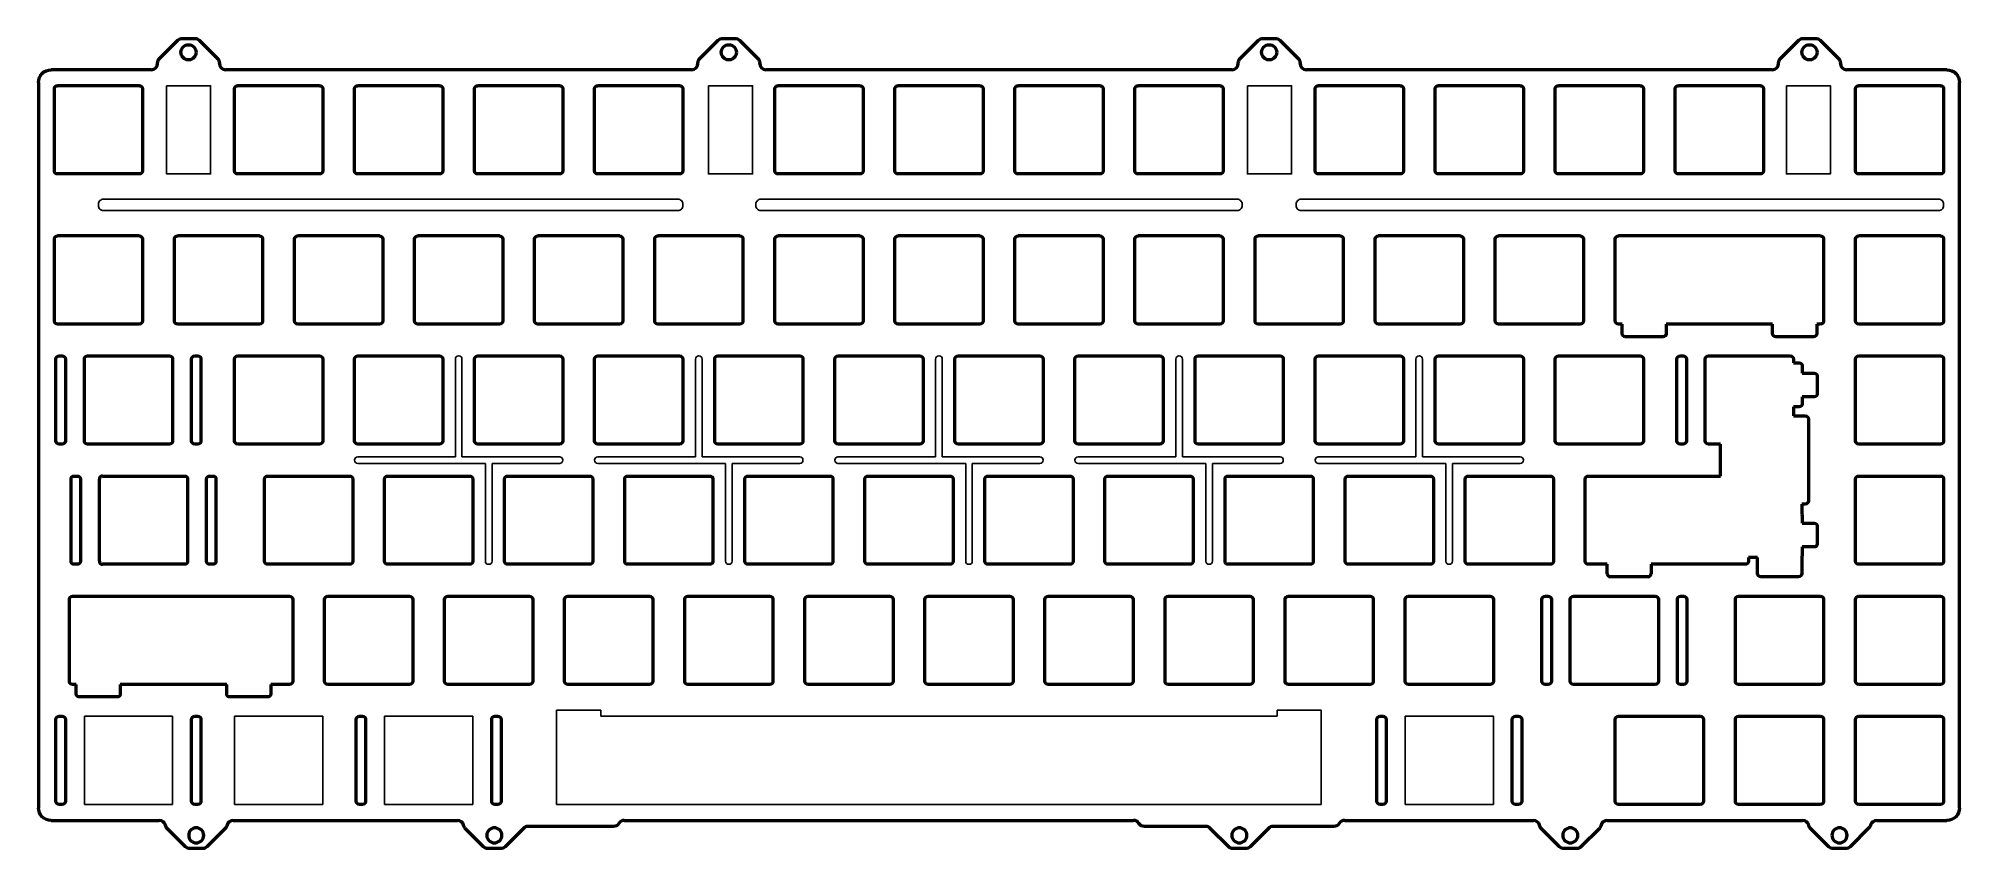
# Model space of a CAD drawing. Header units: millimetres. Extents: x 43 to 348, y 146 to 275.
import ezdxf

# ---------------------------------------------------------------- set-up
doc = ezdxf.new("R2010")
doc.units = ezdxf.units.MM
doc.header["$LTSCALE"] = 0.75
doc.layers.add('Visible', color=7, linetype='Continuous', lineweight=50)

msp = doc.modelspace()

# ---------------------------------------------------------------- linework, layer by layer
for p, q in [((109.22443, 208.396448), (109.22443, 223.896448)), ((109.72443, 224.396448), (109.77443, 224.396448)), ((110.27443, 223.896448), (110.27443, 208.396448)), ((147.32443, 208.396448), (147.32443, 223.896448)), ((147.82443, 224.396448), (147.87443, 224.396448)), ((148.37443, 223.896448), (148.37443, 208.396448)), ((185.42443, 208.396448), (185.42443, 223.896448)), ((185.92443, 224.396448), (185.97443, 224.396448)), ((186.47443, 223.896448), (186.47443, 208.396448)), ((223.52443, 208.396448), (223.52443, 223.896448)), ((224.02443, 224.396448), (224.07443, 224.396448)), ((224.57443, 223.896448), (224.57443, 208.396448)), ((261.62443, 208.396448), (261.62443, 223.896448)), ((262.12443, 224.396448), (262.17443, 224.396448)), ((262.67443, 223.896448), (262.67443, 208.396448)), ((93.22443, 207.846448), (93.22443, 207.896448)), ((93.72443, 208.396448), (109.22443, 208.396448)), ((113.98693, 207.346448), (93.72443, 207.346448)), ((110.27443, 208.396448), (125.77443, 208.396448)), ((113.98693, 191.846448), (113.98693, 207.346448)), ((125.77443, 207.346448), (115.03693, 207.346448)), ((115.03693, 207.346448), (115.03693, 191.846448)), ((126.27443, 207.896448), (126.27443, 207.846448)), ((131.32443, 207.846448), (131.32443, 207.896448)), ((131.82443, 208.396448), (147.32443, 208.396448)), ((152.08693, 207.346448), (131.82443, 207.346448)), ((148.37443, 208.396448), (163.87443, 208.396448)), ((152.08693, 191.846448), (152.08693, 207.346448)), ((163.87443, 207.346448), (153.13693, 207.346448)), ((153.13693, 207.346448), (153.13693, 191.846448)), ((164.37443, 207.896448), (164.37443, 207.846448)), ((169.42443, 207.846448), (169.42443, 207.896448)), ((169.92443, 208.396448), (185.42443, 208.396448)), ((190.18693, 207.346448), (169.92443, 207.346448)), ((186.47443, 208.396448), (201.97443, 208.396448)), ((190.18693, 191.846448), (190.18693, 207.346448)), ((201.97443, 207.346448), (191.23693, 207.346448)), ((191.23693, 207.346448), (191.23693, 191.846448)), ((202.47443, 207.896448), (202.47443, 207.846448)), ((207.52443, 207.846448), (207.52443, 207.896448)), ((208.02443, 208.396448), (223.52443, 208.396448)), ((228.28693, 207.346448), (208.02443, 207.346448)), ((224.57443, 208.396448), (240.07443, 208.396448)), ((228.28693, 191.846448), (228.28693, 207.346448)), ((240.07443, 207.346448), (229.33693, 207.346448)), ((229.33693, 207.346448), (229.33693, 191.846448)), ((240.57443, 207.896448), (240.57443, 207.846448)), ((245.62443, 207.846448), (245.62443, 207.896448)), ((246.12443, 208.396448), (261.62443, 208.396448)), ((266.38693, 207.346448), (246.12443, 207.346448)), ((262.67443, 208.396448), (278.17443, 208.396448)), ((266.38693, 191.846448), (266.38693, 207.346448)), ((278.17443, 207.346448), (267.43693, 207.346448)), ((267.43693, 207.346448), (267.43693, 191.846448)), ((278.67443, 207.896448), (278.67443, 207.846448)), ((114.53693, 191.346448), (114.48693, 191.346448)), ((152.63693, 191.346448), (152.58693, 191.346448)), ((190.73693, 191.346448), (190.68693, 191.346448)), ((228.83693, 191.346448), (228.78693, 191.346448)), ((266.93693, 191.346448), (266.88693, 191.346448))]:
    msp.add_line(p, q)
at = {"color": 7, "linetype": 'Continuous', "lineweight": 25}
for p, q in [((125.282014, 168.215908), (132.281014, 168.215908)), ((125.282014, 153.246608), (125.282014, 168.215908)), ((132.281014, 167.245948), (132.281014, 168.215908)), ((239.600305, 168.215908), (246.599305, 168.215908)), ((239.600305, 167.245948), (239.600305, 168.215908)), ((246.599305, 153.246608), (246.599305, 168.215908)), ((50.362165, 167.245948), (64.361705, 167.245948)), ((50.362165, 153.246418), (50.362165, 167.245948)), ((64.361705, 167.245948), (64.361705, 153.246418)), ((74.174705, 167.245948), (88.174005, 167.245948)), ((74.174705, 153.246418), (74.174705, 167.245948)), ((88.174005, 167.245948), (88.174005, 153.246418)), ((97.987205, 167.245948), (111.986505, 167.245948)), ((97.987205, 153.246418), (97.987205, 167.245948)), ((111.986505, 167.245948), (111.986505, 153.246418)), ((239.600305, 167.245948), (132.281014, 167.245948)), ((259.912005, 167.245948), (273.912005, 167.245948)), ((259.912005, 153.246418), (259.912005, 167.245948)), ((273.912005, 167.245948), (273.912005, 153.246418)), ((64.361705, 153.246418), (50.362165, 153.246418)), ((88.174005, 153.246418), (74.174705, 153.246418)), ((111.986505, 153.246418), (97.987205, 153.246418)), ((125.282014, 153.246608), (132.281014, 153.246608)), ((132.281014, 153.246608), (246.599305, 153.246608)), ((273.912005, 153.246418), (259.912005, 153.246418))]:
    msp.add_line(p, q, dxfattribs=at)
for points in [[(63.395035, 267.258948), (70.395035, 267.258948), (70.395035, 253.258948), (63.395035, 253.258948)], [(149.376883, 267.258948), (156.376883, 267.258948), (156.376883, 253.258948), (149.376883, 253.258948)], [(234.895587, 267.258948), (241.895587, 267.258948), (241.895587, 253.258948), (234.895587, 253.258948)], [(320.39429, 267.258948), (327.39429, 267.258948), (327.39429, 253.258948), (320.39429, 253.258948)]]:
    msp.add_lwpolyline(points, close=True)
for points in [[(53.39943, 249.258948), (144.52443, 249.258948, -0.4142135624), (145.32443, 248.458948), (145.32443, 248.246448, -0.4142135624), (144.52443, 247.446448), (53.39943, 247.446448, -0.4142135624), (52.59943, 248.246448), (52.59943, 248.458948, -0.4142135624)], [(157.69943, 249.258948), (233.24943, 249.258948, -0.4142135624), (234.04943, 248.458948), (234.04943, 248.246448, -0.4142135624), (233.24943, 247.446448), (157.69943, 247.446448, -0.4142135624), (156.89943, 248.246448), (156.89943, 248.458948, -0.4142135624)], [(243.42443, 249.258948), (344.54943, 249.258948, -0.4142135624), (345.34943, 248.458948), (345.34943, 248.246448, -0.4142135624), (344.54943, 247.446448), (243.42443, 247.446448, -0.4142135624), (242.62443, 248.246448), (242.62443, 248.458948, -0.4142135624)]]:
    msp.add_lwpolyline(points, format="xyb", close=True)
for centre, start, end in [((109.72443, 223.896448), 90, 180), ((109.77443, 223.896448), 360, 90), ((147.82443, 223.896448), 90, 180), ((147.87443, 223.896448), 360, 90), ((185.92443, 223.896448), 90, 180), ((185.97443, 223.896448), 360, 90), ((224.02443, 223.896448), 90, 180), ((224.07443, 223.896448), 360, 90), ((262.12443, 223.896448), 90, 180), ((262.17443, 223.896448), 360, 90), ((93.72443, 207.896448), 90, 180), ((93.72443, 207.846448), 180, 270), ((125.77443, 207.896448), 0, 90), ((125.77443, 207.846448), 270, 0), ((131.82443, 207.896448), 90, 180), ((131.82443, 207.846448), 180, 270), ((163.87443, 207.896448), 0, 90), ((163.87443, 207.846448), 270, 0), ((169.92443, 207.896448), 90, 180), ((169.92443, 207.846448), 180, 270), ((201.97443, 207.896448), 0, 90), ((201.97443, 207.846448), 270, 0), ((208.02443, 207.896448), 90, 180), ((208.02443, 207.846448), 180, 270), ((240.07443, 207.896448), 0, 90), ((240.07443, 207.846448), 270, 0), ((246.12443, 207.896448), 90, 180), ((246.12443, 207.846448), 180, 270), ((278.17443, 207.896448), 0, 90), ((278.17443, 207.846448), 270, 0), ((114.48693, 191.846448), 180, 270), ((114.53693, 191.846448), 270, 0), ((152.58693, 191.846448), 180, 270), ((152.63693, 191.846448), 270, 0), ((190.68693, 191.846448), 180, 270), ((190.73693, 191.846448), 270, 0), ((228.78693, 191.846448), 180, 270), ((228.83693, 191.846448), 270, 0), ((266.88693, 191.846448), 180, 270), ((266.93693, 191.846448), 270, 0)]:
    msp.add_arc(centre, 0.5, start, end)
at = {"layer": 'Visible'}
for p, q in [((62.273573, 271.551841), (65.187786, 274.466055)), ((65.894893, 274.758948), (67.878966, 274.758948)), ((68.586073, 274.466055), (71.500287, 271.551841)), ((147.998573, 271.551841), (150.912786, 274.466055)), ((151.619893, 274.758948), (153.603966, 274.758948)), ((154.311073, 274.466055), (157.225287, 271.551841)), ((233.723573, 271.551841), (236.637786, 274.466055)), ((237.344893, 274.758948), (239.328966, 274.758948)), ((240.036073, 274.466055), (242.950287, 271.551841)), ((319.448573, 271.551841), (322.362786, 274.466055)), ((323.069893, 274.758948), (325.053966, 274.758948)), ((325.761073, 274.466055), (328.675287, 271.551841)), ((60.980679, 269.783948), (45.07443, 269.783948)), ((61.980679, 270.783948), (61.980679, 270.844735)), ((71.79318, 270.783948), (71.79318, 270.844735)), ((146.705679, 269.783948), (72.79318, 269.783948)), ((147.705679, 270.783948), (147.705679, 270.844735)), ((157.51818, 270.783948), (157.51818, 270.844735)), ((232.430679, 269.783948), (158.51818, 269.783948)), ((233.430679, 270.783948), (233.430679, 270.844735)), ((243.24318, 270.783948), (243.24318, 270.844735)), ((318.155679, 269.783948), (244.24318, 269.783948)), ((319.155679, 270.783948), (319.155679, 270.844735)), ((328.96818, 270.783948), (328.96818, 270.844735)), ((345.87443, 269.783948), (329.96818, 269.783948)), ((43.07443, 267.783948), (43.07443, 152.721448)), ((45.59943, 253.758948), (45.59943, 266.758948)), ((59.09943, 267.258948), (46.09943, 267.258948)), ((59.59943, 266.758948), (59.59943, 253.758948)), ((74.17443, 253.758948), (74.17443, 266.758948)), ((87.67443, 267.258948), (74.67443, 267.258948)), ((88.17443, 266.758948), (88.17443, 253.758948)), ((93.22443, 253.758948), (93.22443, 266.758948)), ((106.72443, 267.258948), (93.72443, 267.258948)), ((107.22443, 266.758948), (107.22443, 253.758948)), ((112.27443, 253.758948), (112.27443, 266.758948)), ((125.77443, 267.258948), (112.77443, 267.258948)), ((126.27443, 266.758948), (126.27443, 253.758948)), ((131.32443, 253.758948), (131.32443, 266.758948)), ((144.82443, 267.258948), (131.82443, 267.258948)), ((145.32443, 266.758948), (145.32443, 253.758948)), ((159.89943, 253.758948), (159.89943, 266.758948)), ((173.39943, 267.258948), (160.39943, 267.258948)), ((173.89943, 266.758948), (173.89943, 253.758948)), ((178.94943, 253.758948), (178.94943, 266.758948)), ((192.44943, 267.258948), (179.44943, 267.258948)), ((192.94943, 266.758948), (192.94943, 253.758948)), ((197.99943, 253.758948), (197.99943, 266.758948)), ((211.49943, 267.258948), (198.49943, 267.258948)), ((211.99943, 266.758948), (211.99943, 253.758948)), ((217.04943, 253.758948), (217.04943, 266.758948)), ((230.54943, 267.258948), (217.54943, 267.258948)), ((231.04943, 266.758948), (231.04943, 253.758948)), ((245.62443, 253.758948), (245.62443, 266.758948)), ((259.12443, 267.258948), (246.12443, 267.258948)), ((259.62443, 266.758948), (259.62443, 253.758948)), ((264.67443, 253.758948), (264.67443, 266.758948)), ((278.17443, 267.258948), (265.17443, 267.258948)), ((278.67443, 266.758948), (278.67443, 253.758948)), ((283.72443, 253.758948), (283.72443, 266.758948)), ((297.22443, 267.258948), (284.22443, 267.258948)), ((297.72443, 266.758948), (297.72443, 253.758948)), ((302.77443, 253.758948), (302.77443, 266.758948)), ((316.27443, 267.258948), (303.27443, 267.258948)), ((316.77443, 266.758948), (316.77443, 253.758948)), ((331.34943, 253.758948), (331.34943, 266.758948)), ((344.84943, 267.258948), (331.84943, 267.258948)), ((345.34943, 266.758948), (345.34943, 253.758948)), ((347.87443, 152.721448), (347.87443, 267.783948)), ((59.09943, 253.258948), (46.09943, 253.258948)), ((87.67443, 253.258948), (74.67443, 253.258948)), ((106.72443, 253.258948), (93.72443, 253.258948)), ((125.77443, 253.258948), (112.77443, 253.258948)), ((144.82443, 253.258948), (131.82443, 253.258948)), ((173.39943, 253.258948), (160.39943, 253.258948)), ((192.44943, 253.258948), (179.44943, 253.258948)), ((211.49943, 253.258948), (198.49943, 253.258948)), ((230.54943, 253.258948), (217.54943, 253.258948)), ((259.12443, 253.258948), (246.12443, 253.258948)), ((278.17443, 253.258948), (265.17443, 253.258948)), ((297.22443, 253.258948), (284.22443, 253.258948)), ((316.27443, 253.258948), (303.27443, 253.258948)), ((344.84943, 253.258948), (331.84943, 253.258948)), ((45.59943, 229.946448), (45.59943, 242.946448)), ((59.09943, 243.446448), (46.09943, 243.446448)), ((59.59943, 242.946448), (59.59943, 229.946448)), ((64.64943, 229.946448), (64.64943, 242.946448)), ((78.14943, 243.446448), (65.14943, 243.446448)), ((78.64943, 242.946448), (78.64943, 229.946448)), ((83.69943, 229.946448), (83.69943, 242.946448)), ((97.19943, 243.446448), (84.19943, 243.446448)), ((97.69943, 242.946448), (97.69943, 229.946448)), ((102.74943, 229.946448), (102.74943, 242.946448)), ((116.24943, 243.446448), (103.24943, 243.446448)), ((116.74943, 242.946448), (116.74943, 229.946448)), ((121.79943, 229.946448), (121.79943, 242.946448)), ((135.29943, 243.446448), (122.29943, 243.446448)), ((135.79943, 242.946448), (135.79943, 229.946448)), ((140.84943, 229.946448), (140.84943, 242.946448)), ((154.34943, 243.446448), (141.34943, 243.446448)), ((154.84943, 242.946448), (154.84943, 229.946448)), ((159.89943, 229.946448), (159.89943, 242.946448)), ((173.39943, 243.446448), (160.39943, 243.446448)), ((173.89943, 242.946448), (173.89943, 229.946448)), ((178.94943, 229.946448), (178.94943, 242.946448)), ((192.44943, 243.446448), (179.44943, 243.446448)), ((192.94943, 242.946448), (192.94943, 229.946448)), ((197.99943, 229.946448), (197.99943, 242.946448)), ((211.49943, 243.446448), (198.49943, 243.446448)), ((211.99943, 242.946448), (211.99943, 229.946448)), ((217.04943, 229.946448), (217.04943, 242.946448)), ((230.54943, 243.446448), (217.54943, 243.446448)), ((231.04943, 242.946448), (231.04943, 229.946448)), ((236.09943, 229.946448), (236.09943, 242.946448)), ((249.59943, 243.446448), (236.59943, 243.446448)), ((250.09943, 242.946448), (250.09943, 229.946448)), ((255.14943, 229.946448), (255.14943, 242.946448)), ((268.64943, 243.446448), (255.64943, 243.446448)), ((269.14943, 242.946448), (269.14943, 229.946448)), ((274.19943, 229.946448), (274.19943, 242.946448)), ((287.69943, 243.446448), (274.69943, 243.446448)), ((288.19943, 242.946448), (288.19943, 229.946448)), ((293.24943, 229.946448), (293.24943, 242.946448)), ((325.79943, 243.446448), (293.74943, 243.446448)), ((326.29943, 242.946448), (326.29943, 229.946448)), ((331.34943, 229.946448), (331.34943, 242.946448)), ((344.84943, 243.446448), (331.84943, 243.446448)), ((345.34943, 242.946448), (345.34943, 229.946448)), ((59.09943, 229.446448), (46.09943, 229.446448)), ((78.14943, 229.446448), (65.14943, 229.446448)), ((97.19943, 229.446448), (84.19943, 229.446448)), ((116.24943, 229.446448), (103.24943, 229.446448)), ((135.29943, 229.446448), (122.29943, 229.446448)), ((154.34943, 229.446448), (141.34943, 229.446448)), ((173.39943, 229.446448), (160.39943, 229.446448)), ((192.44943, 229.446448), (179.44943, 229.446448)), ((211.49943, 229.446448), (198.49943, 229.446448)), ((230.54943, 229.446448), (217.54943, 229.446448)), ((249.59943, 229.446448), (236.59943, 229.446448)), ((268.64943, 229.446448), (255.64943, 229.446448)), ((287.69943, 229.446448), (274.69943, 229.446448)), ((294.33643, 229.446448), (293.74943, 229.446448)), ((294.33643, 227.946448), (294.33643, 229.446448)), ((318.21243, 229.446448), (301.33643, 229.446448)), ((301.33643, 229.446448), (301.33643, 227.946448)), ((318.21243, 227.946448), (318.21243, 229.446448)), ((325.79943, 229.446448), (325.21243, 229.446448)), ((325.21243, 229.446448), (325.21243, 227.946448)), ((344.84943, 229.446448), (331.84943, 229.446448)), ((300.83643, 227.446448), (294.83643, 227.446448)), ((324.71243, 227.446448), (318.71243, 227.446448)), ((45.86193, 210.896448), (45.86193, 223.896448)), ((46.36193, 224.396448), (46.86193, 224.396448)), ((47.36193, 223.896448), (47.36193, 210.896448)), ((50.36193, 210.896448), (50.36193, 223.896448)), ((50.86193, 224.396448), (63.86193, 224.396448)), ((64.36193, 223.896448), (64.36193, 210.896448)), ((67.36193, 210.896448), (67.36193, 223.896448)), ((67.86193, 224.396448), (68.36193, 224.396448)), ((68.86193, 223.896448), (68.86193, 210.896448)), ((74.17443, 210.896448), (74.17443, 223.896448)), ((74.67443, 224.396448), (87.67443, 224.396448)), ((88.17443, 223.896448), (88.17443, 210.896448)), ((93.22443, 210.896448), (93.22443, 223.896448)), ((93.72443, 224.396448), (106.72443, 224.396448)), ((107.22443, 223.896448), (107.22443, 210.896448)), ((112.27443, 210.896448), (112.27443, 223.896448)), ((112.77443, 224.396448), (125.77443, 224.396448)), ((126.27443, 223.896448), (126.27443, 210.896448)), ((131.32443, 210.896448), (131.32443, 223.896448)), ((131.82443, 224.396448), (144.82443, 224.396448)), ((145.32443, 223.896448), (145.32443, 210.896448)), ((150.37443, 210.896448), (150.37443, 223.896448)), ((150.87443, 224.396448), (163.87443, 224.396448)), ((164.37443, 223.896448), (164.37443, 210.896448)), ((169.42443, 210.896448), (169.42443, 223.896448)), ((169.92443, 224.396448), (182.92443, 224.396448)), ((183.42443, 223.896448), (183.42443, 210.896448)), ((188.47443, 210.896448), (188.47443, 223.896448)), ((188.97443, 224.396448), (201.97443, 224.396448)), ((202.47443, 223.896448), (202.47443, 210.896448)), ((207.52443, 210.896448), (207.52443, 223.896448)), ((208.02443, 224.396448), (221.02443, 224.396448)), ((221.52443, 223.896448), (221.52443, 210.896448)), ((226.57443, 210.896448), (226.57443, 223.896448)), ((227.07443, 224.396448), (240.07443, 224.396448)), ((240.57443, 223.896448), (240.57443, 210.896448)), ((245.62443, 210.896448), (245.62443, 223.896448)), ((246.12443, 224.396448), (259.12443, 224.396448)), ((259.62443, 223.896448), (259.62443, 210.896448)), ((264.67443, 210.896448), (264.67443, 223.896448)), ((265.17443, 224.396448), (278.17443, 224.396448)), ((278.67443, 223.896448), (278.67443, 210.896448)), ((283.72443, 210.896448), (283.72443, 223.896448)), ((284.22443, 224.396448), (297.22443, 224.396448)), ((297.72443, 223.896448), (297.72443, 210.896448)), ((303.03693, 210.896448), (303.03693, 223.896448)), ((303.53693, 224.396448), (304.03693, 224.396448)), ((304.53693, 223.896448), (304.53693, 210.896448)), ((307.53693, 210.896448), (307.53693, 223.896448)), ((308.03693, 224.396448), (321.03693, 224.396448)), ((321.53693, 223.896448), (321.53693, 223.309448)), ((321.53693, 223.309448), (322.41818, 223.309448)), ((322.91818, 222.809448), (322.91818, 221.657699)), ((331.34943, 210.896448), (331.34943, 223.896448)), ((331.84943, 224.396448), (344.84943, 224.396448)), ((345.34943, 223.896448), (345.34943, 210.896448)), ((322.91818, 221.657699), (324.800106, 221.657699)), ((325.300106, 221.157699), (325.300106, 218.397699)), ((324.800106, 217.897699), (322.91818, 217.897699)), ((322.91818, 217.897699), (322.91818, 216.809448)), ((322.41818, 216.309448), (321.53693, 216.309448)), ((321.53693, 216.309448), (321.53693, 214.871448)), ((321.53693, 214.871448), (323.41818, 214.871448)), ((323.91818, 214.371448), (323.91818, 201.371448)), ((46.86193, 210.396448), (46.36193, 210.396448)), ((63.86193, 210.396448), (50.86193, 210.396448)), ((68.36193, 210.396448), (67.86193, 210.396448)), ((87.67443, 210.396448), (74.67443, 210.396448)), ((106.72443, 210.396448), (93.72443, 210.396448)), ((125.77443, 210.396448), (112.77443, 210.396448)), ((144.82443, 210.396448), (131.82443, 210.396448)), ((163.87443, 210.396448), (150.87443, 210.396448)), ((182.92443, 210.396448), (169.92443, 210.396448)), ((201.97443, 210.396448), (188.97443, 210.396448)), ((221.02443, 210.396448), (208.02443, 210.396448)), ((240.07443, 210.396448), (227.07443, 210.396448)), ((259.12443, 210.396448), (246.12443, 210.396448)), ((278.17443, 210.396448), (265.17443, 210.396448)), ((297.22443, 210.396448), (284.22443, 210.396448)), ((304.03693, 210.396448), (303.53693, 210.396448)), ((309.91818, 210.396448), (308.03693, 210.396448)), ((309.91818, 205.346448), (309.91818, 210.396448)), ((344.84943, 210.396448), (331.84943, 210.396448)), ((48.24368, 191.846448), (48.24368, 204.846448)), ((48.74368, 205.346448), (49.24368, 205.346448)), ((49.74368, 204.846448), (49.74368, 191.846448)), ((52.74368, 191.846448), (52.74368, 204.846448)), ((53.24368, 205.346448), (66.24318, 205.346448)), ((66.74318, 204.846448), (66.74318, 191.846448)), ((69.74318, 191.846448), (69.74318, 204.846448)), ((70.24318, 205.346448), (70.74318, 205.346448)), ((71.24318, 204.846448), (71.24318, 191.846448)), ((78.93693, 191.846448), (78.93693, 204.846448)), ((79.43693, 205.346448), (92.43693, 205.346448)), ((92.93693, 204.846448), (92.93693, 191.846448)), ((97.98693, 191.846448), (97.98693, 204.846448)), ((98.48693, 205.346448), (111.48693, 205.346448)), ((111.98693, 204.846448), (111.98693, 191.846448)), ((117.03693, 191.846448), (117.03693, 204.846448)), ((117.53693, 205.346448), (130.53693, 205.346448)), ((131.03693, 204.846448), (131.03693, 191.846448)), ((136.08693, 191.846448), (136.08693, 204.846448)), ((136.58693, 205.346448), (149.58693, 205.346448)), ((150.08693, 204.846448), (150.08693, 191.846448)), ((155.13693, 191.846448), (155.13693, 204.846448)), ((155.63693, 205.346448), (168.63693, 205.346448)), ((169.13693, 204.846448), (169.13693, 191.846448)), ((174.18693, 191.846448), (174.18693, 204.846448)), ((174.68693, 205.346448), (187.68693, 205.346448)), ((188.18693, 204.846448), (188.18693, 191.846448)), ((193.23693, 191.846448), (193.23693, 204.846448)), ((193.73693, 205.346448), (206.73693, 205.346448)), ((207.23693, 204.846448), (207.23693, 191.846448)), ((212.28693, 191.846448), (212.28693, 204.846448)), ((212.78693, 205.346448), (225.78693, 205.346448)), ((226.28693, 204.846448), (226.28693, 191.846448)), ((231.33693, 191.846448), (231.33693, 204.846448)), ((231.83693, 205.346448), (244.83693, 205.346448)), ((245.33693, 204.846448), (245.33693, 191.846448)), ((250.38693, 191.846448), (250.38693, 204.846448)), ((250.88693, 205.346448), (263.88693, 205.346448)), ((264.38693, 204.846448), (264.38693, 191.846448)), ((269.43693, 191.846448), (269.43693, 204.846448)), ((269.93693, 205.346448), (282.93693, 205.346448)), ((283.43693, 204.846448), (283.43693, 191.846448)), ((288.48693, 191.846448), (288.48693, 204.846448)), ((288.98693, 205.346448), (309.91818, 205.346448)), ((331.34943, 191.846448), (331.34943, 204.846448)), ((331.84943, 205.346448), (344.84943, 205.346448)), ((345.34943, 204.846448), (345.34943, 191.846448)), ((323.41818, 200.871448), (322.83118, 200.871448)), ((322.83118, 200.871448), (322.83118, 199.215283)), ((322.91818, 198.933448), (322.91818, 197.857699)), ((322.91818, 197.857699), (324.800106, 197.857699)), ((325.300106, 197.357699), (325.300106, 194.597699)), ((315.83118, 192.433448), (314.39318, 192.433448)), ((314.39318, 192.433448), (314.39318, 191.846448)), ((315.83118, 189.846448), (315.83118, 192.433448)), ((322.83118, 192.651613), (322.83118, 189.846448)), ((324.800106, 194.097699), (322.91818, 194.097699)), ((322.91818, 194.097699), (322.91818, 192.933448)), ((49.24368, 191.346448), (48.74368, 191.346448)), ((66.24318, 191.346448), (53.24368, 191.346448)), ((70.74318, 191.346448), (70.24318, 191.346448)), ((92.43693, 191.346448), (79.43693, 191.346448)), ((111.48693, 191.346448), (98.48693, 191.346448)), ((130.53693, 191.346448), (117.53693, 191.346448)), ((149.58693, 191.346448), (136.58693, 191.346448)), ((168.63693, 191.346448), (155.63693, 191.346448)), ((187.68693, 191.346448), (174.68693, 191.346448)), ((206.73693, 191.346448), (193.73693, 191.346448)), ((225.78693, 191.346448), (212.78693, 191.346448)), ((244.83693, 191.346448), (231.83693, 191.346448)), ((263.88693, 191.346448), (250.88693, 191.346448)), ((282.93693, 191.346448), (269.93693, 191.346448)), ((291.95518, 191.346448), (288.98693, 191.346448)), ((291.95518, 189.846448), (291.95518, 191.346448)), ((298.45518, 189.346448), (292.45518, 189.346448)), ((313.89318, 191.346448), (298.95518, 191.346448)), ((298.95518, 191.346448), (298.95518, 189.846448)), ((322.33118, 189.346448), (316.33118, 189.346448)), ((344.84943, 191.346448), (331.84943, 191.346448)), ((48.48068, 186.296448), (82.91193, 186.296448)), ((88.96193, 186.296448), (101.96193, 186.296448)), ((108.01193, 186.296448), (121.01193, 186.296448)), ((127.06193, 186.296448), (140.06193, 186.296448)), ((146.11193, 186.296448), (159.11193, 186.296448)), ((165.16193, 186.296448), (178.16193, 186.296448)), ((184.21193, 186.296448), (197.21193, 186.296448)), ((203.26193, 186.296448), (216.26193, 186.296448)), ((222.31193, 186.296448), (235.31193, 186.296448)), ((241.36193, 186.296448), (254.36193, 186.296448)), ((260.41193, 186.296448), (273.41193, 186.296448)), ((282.10568, 186.296448), (282.60568, 186.296448)), ((286.60568, 186.296448), (299.60568, 186.296448)), ((303.60568, 186.296448), (304.10568, 186.296448)), ((312.79943, 186.296448), (325.79943, 186.296448)), ((331.84943, 186.296448), (344.84943, 186.296448)), ((47.98068, 172.796448), (47.98068, 185.796448)), ((83.41193, 185.796448), (83.41193, 172.796448)), ((88.46193, 172.796448), (88.46193, 185.796448)), ((102.46193, 185.796448), (102.46193, 172.796448)), ((107.51193, 172.796448), (107.51193, 185.796448)), ((121.51193, 185.796448), (121.51193, 172.796448)), ((126.56193, 172.796448), (126.56193, 185.796448)), ((140.56193, 185.796448), (140.56193, 172.796448)), ((145.61193, 172.796448), (145.61193, 185.796448)), ((159.61193, 185.796448), (159.61193, 172.796448)), ((164.66193, 172.796448), (164.66193, 185.796448)), ((178.66193, 185.796448), (178.66193, 172.796448)), ((183.71193, 172.796448), (183.71193, 185.796448)), ((197.71193, 185.796448), (197.71193, 172.796448)), ((202.76193, 172.796448), (202.76193, 185.796448)), ((216.76193, 185.796448), (216.76193, 172.796448)), ((221.81193, 172.796448), (221.81193, 185.796448)), ((235.81193, 185.796448), (235.81193, 172.796448)), ((240.86193, 172.796448), (240.86193, 185.796448)), ((254.86193, 185.796448), (254.86193, 172.796448)), ((259.91193, 172.796448), (259.91193, 185.796448)), ((273.91193, 185.796448), (273.91193, 172.796448)), ((281.60568, 172.796448), (281.60568, 185.796448)), ((283.10568, 185.796448), (283.10568, 172.796448)), ((286.10568, 172.796448), (286.10568, 185.796448)), ((300.10568, 185.796448), (300.10568, 172.796448)), ((303.10568, 172.796448), (303.10568, 185.796448)), ((304.60568, 185.796448), (304.60568, 172.796448)), ((312.29943, 172.796448), (312.29943, 185.796448)), ((326.29943, 185.796448), (326.29943, 172.796448)), ((331.34943, 172.796448), (331.34943, 185.796448)), ((345.34943, 185.796448), (345.34943, 172.796448)), ((49.06768, 172.296448), (48.48068, 172.296448)), ((49.06768, 170.796448), (49.06768, 172.296448)), ((72.94368, 172.296448), (56.06768, 172.296448)), ((56.06768, 172.296448), (56.06768, 170.796448)), ((72.94368, 170.796448), (72.94368, 172.296448)), ((82.91193, 172.296448), (79.94368, 172.296448)), ((79.94368, 172.296448), (79.94368, 170.796448)), ((101.96193, 172.296448), (88.96193, 172.296448)), ((121.01193, 172.296448), (108.01193, 172.296448)), ((140.06193, 172.296448), (127.06193, 172.296448)), ((159.11193, 172.296448), (146.11193, 172.296448)), ((178.16193, 172.296448), (165.16193, 172.296448)), ((197.21193, 172.296448), (184.21193, 172.296448)), ((216.26193, 172.296448), (203.26193, 172.296448)), ((235.31193, 172.296448), (222.31193, 172.296448)), ((254.36193, 172.296448), (241.36193, 172.296448)), ((273.41193, 172.296448), (260.41193, 172.296448)), ((282.60568, 172.296448), (282.10568, 172.296448)), ((299.60568, 172.296448), (286.60568, 172.296448)), ((304.10568, 172.296448), (303.60568, 172.296448)), ((325.79943, 172.296448), (312.79943, 172.296448)), ((344.84943, 172.296448), (331.84943, 172.296448)), ((55.56768, 170.296448), (49.56768, 170.296448)), ((79.44368, 170.296448), (73.44368, 170.296448)), ((45.86193, 153.746448), (45.86193, 166.746448)), ((46.36193, 167.246448), (46.86193, 167.246448)), ((47.36193, 166.746448), (47.36193, 153.746448)), ((67.36193, 153.746448), (67.36193, 166.746448)), ((67.86193, 167.246448), (68.36193, 167.246448)), ((68.86193, 166.746448), (68.86193, 153.746448)), ((93.48693, 153.746448), (93.48693, 166.746448)), ((93.98693, 167.246448), (94.48693, 167.246448)), ((94.98693, 166.746448), (94.98693, 153.746448)), ((114.98693, 153.746448), (114.98693, 166.746448)), ((115.48693, 167.246448), (115.98693, 167.246448)), ((116.48693, 166.746448), (116.48693, 153.746448)), ((255.41193, 153.746448), (255.41193, 166.746448)), ((255.91193, 167.246448), (256.41193, 167.246448)), ((256.91193, 166.746448), (256.91193, 153.746448)), ((276.91193, 153.746448), (276.91193, 166.746448)), ((277.41193, 167.246448), (277.91193, 167.246448)), ((278.41193, 166.746448), (278.41193, 153.746448)), ((293.24943, 153.746448), (293.24943, 166.746448)), ((293.74943, 167.246448), (306.74943, 167.246448)), ((307.24943, 166.746448), (307.24943, 153.746448)), ((312.29943, 153.746448), (312.29943, 166.746448)), ((312.79943, 167.246448), (325.79943, 167.246448)), ((326.29943, 166.746448), (326.29943, 153.746448)), ((331.34943, 153.746448), (331.34943, 166.746448)), ((331.84943, 167.246448), (344.84943, 167.246448)), ((345.34943, 166.746448), (345.34943, 153.746448)), ((46.86193, 153.246448), (46.36193, 153.246448)), ((68.36193, 153.246448), (67.86193, 153.246448)), ((94.48693, 153.246448), (93.98693, 153.246448)), ((115.98693, 153.246448), (115.48693, 153.246448)), ((256.41193, 153.246448), (255.91193, 153.246448)), ((277.91193, 153.246448), (277.41193, 153.246448)), ((306.74943, 153.246448), (293.74943, 153.246448)), ((325.79943, 153.246448), (312.79943, 153.246448)), ((344.84943, 153.246448), (331.84943, 153.246448)), ((45.07443, 150.721448), (62.254503, 150.721448)), ((66.412786, 146.539341), (63.498573, 149.453555)), ((72.725287, 149.453555), (69.811073, 146.539341)), ((73.969357, 150.721448), (109.554503, 150.721448)), ((113.712786, 146.539341), (110.798573, 149.453555)), ((120.025287, 149.453555), (117.111073, 146.539341)), ((134.29974, 149.746448), (120.732393, 149.746448)), ((136.017114, 150.721448), (216.825496, 150.721448)), ((228.291466, 149.746448), (218.54287, 149.746448)), ((231.912786, 146.539341), (228.998573, 149.453555)), ((238.225287, 149.453555), (235.311073, 146.539341)), ((248.599754, 149.746448), (238.932393, 149.746448)), ((250.317129, 150.721448), (280.254503, 150.721448)), ((284.412786, 146.539341), (281.498573, 149.453555)), ((290.725287, 149.453555), (287.811073, 146.539341)), ((291.969357, 150.721448), (322.967003, 150.721448)), ((327.125286, 146.539341), (324.211073, 149.453555)), ((333.501825, 149.517593), (330.523573, 146.539341)), ((334.730367, 150.721448), (345.87443, 150.721448)), ((69.103966, 146.246448), (67.119893, 146.246448)), ((116.403966, 146.246448), (114.419893, 146.246448)), ((234.603966, 146.246448), (232.619893, 146.246448)), ((287.103966, 146.246448), (285.119893, 146.246448)), ((329.816466, 146.246448), (327.832393, 146.246448))]:
    msp.add_line(p, q, dxfattribs=at)
for centre in [(66.88693, 272.558948), (152.61193, 272.558948), (238.33693, 272.558948), (324.06193, 272.558948)]:
    msp.add_circle(centre, 1.2, dxfattribs=at)
at = {"layer": 'Visible', "extrusion": (0, 0, -1)}
for centre in [(-68.11193, 148.346448), (-115.41193, 148.346448), (-233.61193, 148.346448), (-286.11193, 148.346448), (-328.82443, 148.346448)]:
    msp.add_circle(centre, 1.2, dxfattribs=at)
for centre, radius, start, end in [((-65.894893, 273.758948), 1, 45, 90), ((-67.878966, 273.758948), 1, 90, 135), ((-151.619893, 273.758948), 1, 45, 90), ((-153.603966, 273.758948), 1, 90, 135), ((-237.344893, 273.758948), 1, 45, 90), ((-239.328966, 273.758948), 1, 90, 135), ((-323.069893, 273.758948), 1, 45, 90), ((-325.053966, 273.758948), 1, 90, 135), ((-62.980679, 270.844735), 1, 0, 45), ((-70.79318, 270.844735), 1, 135, 180), ((-148.705679, 270.844735), 1, 0, 45), ((-156.51818, 270.844735), 1, 135, 180), ((-234.430679, 270.844735), 1, 0, 45), ((-242.24318, 270.844735), 1, 135, 180), ((-320.155679, 270.844735), 1, 0, 45), ((-327.96818, 270.844735), 1, 135, 180), ((-45.07443, 267.783948), 2, 0, 90), ((-345.87443, 267.783948), 2, 90, 180), ((-46.09943, 266.758948), 0.5, 0, 90), ((-59.09943, 266.758948), 0.5, 90, 180), ((-74.67443, 266.758948), 0.5, 0, 90), ((-87.67443, 266.758948), 0.5, 90, 180), ((-93.72443, 266.758948), 0.5, 0, 90), ((-106.72443, 266.758948), 0.5, 90, 180), ((-112.77443, 266.758948), 0.5, 0, 90), ((-125.77443, 266.758948), 0.5, 90, 180), ((-131.82443, 266.758948), 0.5, 0, 90), ((-144.82443, 266.758948), 0.5, 90, 180), ((-160.39943, 266.758948), 0.5, 0, 90), ((-173.39943, 266.758948), 0.5, 90, 180), ((-179.44943, 266.758948), 0.5, 0, 90), ((-192.44943, 266.758948), 0.5, 90, 180), ((-198.49943, 266.758948), 0.5, 0, 90), ((-211.49943, 266.758948), 0.5, 90, 180), ((-217.54943, 266.758948), 0.5, 0, 90), ((-230.54943, 266.758948), 0.5, 90, 180), ((-246.12443, 266.758948), 0.5, 0, 90), ((-259.12443, 266.758948), 0.5, 90, 180), ((-265.17443, 266.758948), 0.5, 0, 90), ((-278.17443, 266.758948), 0.5, 90, 180), ((-284.22443, 266.758948), 0.5, 0, 90), ((-297.22443, 266.758948), 0.5, 90, 180), ((-303.27443, 266.758948), 0.5, 0, 90), ((-316.27443, 266.758948), 0.5, 90, 180), ((-331.84943, 266.758948), 0.5, 0, 90), ((-344.84943, 266.758948), 0.5, 90, 180), ((-46.09943, 253.758948), 0.5, 270, 0), ((-59.09943, 253.758948), 0.5, 180, 270), ((-74.67443, 253.758948), 0.5, 270, 0), ((-87.67443, 253.758948), 0.5, 180, 270), ((-93.72443, 253.758948), 0.5, 270, 0), ((-106.72443, 253.758948), 0.5, 180, 270), ((-112.77443, 253.758948), 0.5, 270, 0), ((-125.77443, 253.758948), 0.5, 180, 270), ((-131.82443, 253.758948), 0.5, 270, 0), ((-144.82443, 253.758948), 0.5, 180, 270), ((-160.39943, 253.758948), 0.5, 270, 0), ((-173.39943, 253.758948), 0.5, 180, 270), ((-179.44943, 253.758948), 0.5, 270, 0), ((-192.44943, 253.758948), 0.5, 180, 270), ((-198.49943, 253.758948), 0.5, 270, 0), ((-211.49943, 253.758948), 0.5, 180, 270), ((-217.54943, 253.758948), 0.5, 270, 0), ((-230.54943, 253.758948), 0.5, 180, 270), ((-246.12443, 253.758948), 0.5, 270, 0), ((-259.12443, 253.758948), 0.5, 180, 270), ((-265.17443, 253.758948), 0.5, 270, 0), ((-278.17443, 253.758948), 0.5, 180, 270), ((-284.22443, 253.758948), 0.5, 270, 0), ((-297.22443, 253.758948), 0.5, 180, 270), ((-303.27443, 253.758948), 0.5, 270, 0), ((-316.27443, 253.758948), 0.5, 180, 270), ((-331.84943, 253.758948), 0.5, 270, 0), ((-344.84943, 253.758948), 0.5, 180, 270), ((-46.09943, 242.946448), 0.5, 0, 90), ((-59.09943, 242.946448), 0.5, 90, 180), ((-65.14943, 242.946448), 0.5, 0, 90), ((-78.14943, 242.946448), 0.5, 90, 180), ((-84.19943, 242.946448), 0.5, 0, 90), ((-97.19943, 242.946448), 0.5, 90, 180), ((-103.24943, 242.946448), 0.5, 0, 90), ((-116.24943, 242.946448), 0.5, 90, 180), ((-122.29943, 242.946448), 0.5, 0, 90), ((-135.29943, 242.946448), 0.5, 90, 180), ((-141.34943, 242.946448), 0.5, 0, 90), ((-154.34943, 242.946448), 0.5, 90, 180), ((-160.39943, 242.946448), 0.5, 0, 90), ((-173.39943, 242.946448), 0.5, 90, 180), ((-179.44943, 242.946448), 0.5, 0, 90), ((-192.44943, 242.946448), 0.5, 90, 180), ((-198.49943, 242.946448), 0.5, 0, 90), ((-211.49943, 242.946448), 0.5, 90, 180), ((-217.54943, 242.946448), 0.5, 0, 90), ((-230.54943, 242.946448), 0.5, 90, 180), ((-236.59943, 242.946448), 0.5, 0, 90), ((-249.59943, 242.946448), 0.5, 90, 180), ((-255.64943, 242.946448), 0.5, 0, 90), ((-268.64943, 242.946448), 0.5, 90, 180), ((-274.69943, 242.946448), 0.5, 0, 90), ((-287.69943, 242.946448), 0.5, 90, 180), ((-293.74943, 242.946448), 0.5, 0, 90), ((-325.79943, 242.946448), 0.5, 90, 180), ((-331.84943, 242.946448), 0.5, 0, 90), ((-344.84943, 242.946448), 0.5, 90, 180), ((-46.09943, 229.946448), 0.5, 270, 0), ((-59.09943, 229.946448), 0.5, 180, 270), ((-65.14943, 229.946448), 0.5, 270, 0), ((-78.14943, 229.946448), 0.5, 180, 270), ((-84.19943, 229.946448), 0.5, 270, 0), ((-97.19943, 229.946448), 0.5, 180, 270), ((-103.24943, 229.946448), 0.5, 270, 0), ((-116.24943, 229.946448), 0.5, 180, 270), ((-122.29943, 229.946448), 0.5, 270, 0), ((-135.29943, 229.946448), 0.5, 180, 270), ((-141.34943, 229.946448), 0.5, 270, 0), ((-154.34943, 229.946448), 0.5, 180, 270), ((-160.39943, 229.946448), 0.5, 270, 0), ((-173.39943, 229.946448), 0.5, 180, 270), ((-179.44943, 229.946448), 0.5, 270, 0), ((-192.44943, 229.946448), 0.5, 180, 270), ((-198.49943, 229.946448), 0.5, 270, 0), ((-211.49943, 229.946448), 0.5, 180, 270), ((-217.54943, 229.946448), 0.5, 270, 0), ((-230.54943, 229.946448), 0.5, 180, 270), ((-236.59943, 229.946448), 0.5, 270, 0), ((-249.59943, 229.946448), 0.5, 180, 270), ((-255.64943, 229.946448), 0.5, 270, 0), ((-268.64943, 229.946448), 0.5, 180, 270), ((-274.69943, 229.946448), 0.5, 270, 0), ((-287.69943, 229.946448), 0.5, 180, 270), ((-293.74943, 229.946448), 0.5, 270, 0), ((-325.79943, 229.946448), 0.5, 180, 270), ((-331.84943, 229.946448), 0.5, 270, 0), ((-344.84943, 229.946448), 0.5, 180, 270), ((-294.83643, 227.946448), 0.5, 270, 0), ((-300.83643, 227.946448), 0.5, 180, 270), ((-318.71243, 227.946448), 0.5, 270, 0), ((-324.71243, 227.946448), 0.5, 180, 270), ((-46.36193, 223.896448), 0.5, 0, 90), ((-46.86193, 223.896448), 0.5, 90, 180), ((-50.86193, 223.896448), 0.5, 0, 90), ((-63.86193, 223.896448), 0.5, 90, 180), ((-67.86193, 223.896448), 0.5, 0, 90), ((-68.36193, 223.896448), 0.5, 90, 180), ((-74.67443, 223.896448), 0.5, 0, 90), ((-87.67443, 223.896448), 0.5, 90, 180), ((-93.72443, 223.896448), 0.5, 0, 90), ((-106.72443, 223.896448), 0.5, 90, 180), ((-112.77443, 223.896448), 0.5, 0, 90), ((-125.77443, 223.896448), 0.5, 90, 180), ((-131.82443, 223.896448), 0.5, 0, 90), ((-144.82443, 223.896448), 0.5, 90, 180), ((-150.87443, 223.896448), 0.5, 0, 90), ((-163.87443, 223.896448), 0.5, 90, 180), ((-169.92443, 223.896448), 0.5, 0, 90), ((-182.92443, 223.896448), 0.5, 90, 180), ((-188.97443, 223.896448), 0.5, 0, 90), ((-201.97443, 223.896448), 0.5, 90, 180), ((-208.02443, 223.896448), 0.5, 0, 90), ((-221.02443, 223.896448), 0.5, 90, 180), ((-227.07443, 223.896448), 0.5, 0, 90), ((-240.07443, 223.896448), 0.5, 90, 180), ((-246.12443, 223.896448), 0.5, 0, 90), ((-259.12443, 223.896448), 0.5, 90, 180), ((-265.17443, 223.896448), 0.5, 0, 90), ((-278.17443, 223.896448), 0.5, 90, 180), ((-284.22443, 223.896448), 0.5, 0, 90), ((-297.22443, 223.896448), 0.5, 90, 180), ((-303.53693, 223.896448), 0.5, 0, 90), ((-304.03693, 223.896448), 0.5, 90, 180), ((-308.03693, 223.896448), 0.5, 0, 90), ((-321.03693, 223.896448), 0.5, 90, 180), ((-322.41818, 222.809448), 0.5, 90, 180), ((-331.84943, 223.896448), 0.5, 0, 90), ((-344.84943, 223.896448), 0.5, 90, 180), ((-324.800106, 221.157699), 0.5, 90, 180), ((-322.41818, 216.809448), 0.5, 180, 270), ((-324.800106, 218.397699), 0.5, 180, 270), ((-323.41818, 214.371448), 0.5, 90, 180), ((-46.36193, 210.896448), 0.5, 270, 0), ((-46.86193, 210.896448), 0.5, 180, 270), ((-50.86193, 210.896448), 0.5, 270, 0), ((-63.86193, 210.896448), 0.5, 180, 270), ((-67.86193, 210.896448), 0.5, 270, 0), ((-68.36193, 210.896448), 0.5, 180, 270), ((-74.67443, 210.896448), 0.5, 270, 0), ((-87.67443, 210.896448), 0.5, 180, 270), ((-93.72443, 210.896448), 0.5, 270, 0), ((-106.72443, 210.896448), 0.5, 180, 270), ((-112.77443, 210.896448), 0.5, 270, 0), ((-125.77443, 210.896448), 0.5, 180, 270), ((-131.82443, 210.896448), 0.5, 270, 0), ((-144.82443, 210.896448), 0.5, 180, 270), ((-150.87443, 210.896448), 0.5, 270, 0), ((-163.87443, 210.896448), 0.5, 180, 270), ((-169.92443, 210.896448), 0.5, 270, 0), ((-182.92443, 210.896448), 0.5, 180, 270), ((-188.97443, 210.896448), 0.5, 270, 0), ((-201.97443, 210.896448), 0.5, 180, 270), ((-208.02443, 210.896448), 0.5, 270, 0), ((-221.02443, 210.896448), 0.5, 180, 270), ((-227.07443, 210.896448), 0.5, 270, 0), ((-240.07443, 210.896448), 0.5, 180, 270), ((-246.12443, 210.896448), 0.5, 270, 0), ((-259.12443, 210.896448), 0.5, 180, 270), ((-265.17443, 210.896448), 0.5, 270, 0), ((-278.17443, 210.896448), 0.5, 180, 270), ((-284.22443, 210.896448), 0.5, 270, 0), ((-297.22443, 210.896448), 0.5, 180, 270), ((-303.53693, 210.896448), 0.5, 270, 0), ((-304.03693, 210.896448), 0.5, 180, 270), ((-308.03693, 210.896448), 0.5, 270, 0), ((-331.84943, 210.896448), 0.5, 270, 0), ((-344.84943, 210.896448), 0.5, 180, 270), ((-48.74368, 204.846448), 0.5, 0, 90), ((-49.24368, 204.846448), 0.5, 90, 180), ((-66.24318, 204.846448), 0.5, 90, 180), ((-70.24318, 204.846448), 0.5, 0, 90), ((-70.74318, 204.846448), 0.5, 90, 180), ((-79.43693, 204.846448), 0.5, 0, 90), ((-92.43693, 204.846448), 0.5, 90, 180), ((-98.48693, 204.846448), 0.5, 0, 90), ((-111.48693, 204.846448), 0.5, 90, 180), ((-117.53693, 204.846448), 0.5, 0, 90), ((-130.53693, 204.846448), 0.5, 90, 180), ((-136.58693, 204.846448), 0.5, 0, 90), ((-149.58693, 204.846448), 0.5, 90, 180), ((-155.63693, 204.846448), 0.5, 0, 90), ((-168.63693, 204.846448), 0.5, 90, 180), ((-174.68693, 204.846448), 0.5, 0, 90), ((-187.68693, 204.846448), 0.5, 90, 180), ((-193.73693, 204.846448), 0.5, 0, 90), ((-206.73693, 204.846448), 0.5, 90, 180), ((-212.78693, 204.846448), 0.5, 0, 90), ((-225.78693, 204.846448), 0.5, 90, 180), ((-231.83693, 204.846448), 0.5, 0, 90), ((-244.83693, 204.846448), 0.5, 90, 180), ((-250.88693, 204.846448), 0.5, 0, 90), ((-263.88693, 204.846448), 0.5, 90, 180), ((-269.93693, 204.846448), 0.5, 0, 90), ((-282.93693, 204.846448), 0.5, 90, 180), ((-288.98693, 204.846448), 0.5, 0, 90), ((-331.84943, 204.846448), 0.5, 0, 90), ((-344.84943, 204.846448), 0.5, 90, 180), ((-323.41818, 201.371448), 0.5, 180, 270), ((-322.41818, 198.933448), 0.5, 145.690007, 180), ((-324.800106, 197.357699), 0.5, 90, 180), ((-322.41818, 192.933448), 0.5, 180, 214.309993), ((-324.800106, 194.597699), 0.5, 180, 270), ((-48.74368, 191.846448), 0.5, 270, 0), ((-49.24368, 191.846448), 0.5, 180, 270), ((-66.24318, 191.846448), 0.5, 180, 270), ((-70.24318, 191.846448), 0.5, 270, 0), ((-70.74318, 191.846448), 0.5, 180, 270), ((-79.43693, 191.846448), 0.5, 270, 0), ((-92.43693, 191.846448), 0.5, 180, 270), ((-98.48693, 191.846448), 0.5, 270, 0), ((-111.48693, 191.846448), 0.5, 180, 270), ((-117.53693, 191.846448), 0.5, 270, 0), ((-130.53693, 191.846448), 0.5, 180, 270), ((-136.58693, 191.846448), 0.5, 270, 0), ((-149.58693, 191.846448), 0.5, 180, 270), ((-155.63693, 191.846448), 0.5, 270, 0), ((-168.63693, 191.846448), 0.5, 180, 270), ((-174.68693, 191.846448), 0.5, 270, 0), ((-187.68693, 191.846448), 0.5, 180, 270), ((-193.73693, 191.846448), 0.5, 270, 0), ((-206.73693, 191.846448), 0.5, 180, 270), ((-212.78693, 191.846448), 0.5, 270, 0), ((-225.78693, 191.846448), 0.5, 180, 270), ((-231.83693, 191.846448), 0.5, 270, 0), ((-244.83693, 191.846448), 0.5, 180, 270), ((-250.88693, 191.846448), 0.5, 270, 0), ((-263.88693, 191.846448), 0.5, 180, 270), ((-269.93693, 191.846448), 0.5, 270, 0), ((-282.93693, 191.846448), 0.5, 180, 270), ((-288.98693, 191.846448), 0.5, 270, 0), ((-313.89318, 191.846448), 0.5, 180, 270), ((-316.33118, 189.846448), 0.5, 270, 0), ((-322.33118, 189.846448), 0.5, 180, 270), ((-331.84943, 191.846448), 0.5, 270, 0), ((-344.84943, 191.846448), 0.5, 180, 270), ((-48.48068, 185.796448), 0.5, 0, 90), ((-82.91193, 185.796448), 0.5, 90, 180), ((-88.96193, 185.796448), 0.5, 0, 90), ((-101.96193, 185.796448), 0.5, 90, 180), ((-108.01193, 185.796448), 0.5, 0, 90), ((-121.01193, 185.796448), 0.5, 90, 180), ((-127.06193, 185.796448), 0.5, 0, 90), ((-140.06193, 185.796448), 0.5, 90, 180), ((-146.11193, 185.796448), 0.5, 0, 90), ((-159.11193, 185.796448), 0.5, 90, 180), ((-165.16193, 185.796448), 0.5, 0, 90), ((-178.16193, 185.796448), 0.5, 90, 180), ((-184.21193, 185.796448), 0.5, 0, 90), ((-197.21193, 185.796448), 0.5, 90, 180), ((-203.26193, 185.796448), 0.5, 0, 90), ((-216.26193, 185.796448), 0.5, 90, 180), ((-222.31193, 185.796448), 0.5, 0, 90), ((-235.31193, 185.796448), 0.5, 90, 180), ((-241.36193, 185.796448), 0.5, 0, 90), ((-254.36193, 185.796448), 0.5, 90, 180), ((-260.41193, 185.796448), 0.5, 0, 90), ((-273.41193, 185.796448), 0.5, 90, 180), ((-282.10568, 185.796448), 0.5, 0, 90), ((-282.60568, 185.796448), 0.5, 90, 180), ((-286.60568, 185.796448), 0.5, 0, 90), ((-299.60568, 185.796448), 0.5, 90, 180), ((-303.60568, 185.796448), 0.5, 0, 90), ((-304.10568, 185.796448), 0.5, 90, 180), ((-312.79943, 185.796448), 0.5, 0, 90), ((-325.79943, 185.796448), 0.5, 90, 180), ((-331.84943, 185.796448), 0.5, 0, 90), ((-344.84943, 185.796448), 0.5, 90, 180), ((-48.48068, 172.796448), 0.5, 270, 0), ((-49.56768, 170.796448), 0.5, 270, 0), ((-55.56768, 170.796448), 0.5, 180, 270), ((-73.44368, 170.796448), 0.5, 270, 0), ((-79.44368, 170.796448), 0.5, 180, 270), ((-82.91193, 172.796448), 0.5, 180, 270), ((-88.96193, 172.796448), 0.5, 270, 0), ((-101.96193, 172.796448), 0.5, 180, 270), ((-108.01193, 172.796448), 0.5, 270, 0), ((-121.01193, 172.796448), 0.5, 180, 270), ((-127.06193, 172.796448), 0.5, 270, 0), ((-140.06193, 172.796448), 0.5, 180, 270), ((-146.11193, 172.796448), 0.5, 270, 0), ((-159.11193, 172.796448), 0.5, 180, 270), ((-165.16193, 172.796448), 0.5, 270, 0), ((-178.16193, 172.796448), 0.5, 180, 270), ((-184.21193, 172.796448), 0.5, 270, 0), ((-197.21193, 172.796448), 0.5, 180, 270), ((-203.26193, 172.796448), 0.5, 270, 0), ((-216.26193, 172.796448), 0.5, 180, 270), ((-222.31193, 172.796448), 0.5, 270, 0), ((-235.31193, 172.796448), 0.5, 180, 270), ((-241.36193, 172.796448), 0.5, 270, 0), ((-254.36193, 172.796448), 0.5, 180, 270), ((-260.41193, 172.796448), 0.5, 270, 0), ((-273.41193, 172.796448), 0.5, 180, 270), ((-282.10568, 172.796448), 0.5, 270, 0), ((-282.60568, 172.796448), 0.5, 180, 270), ((-286.60568, 172.796448), 0.5, 270, 0), ((-299.60568, 172.796448), 0.5, 180, 270), ((-303.60568, 172.796448), 0.5, 270, 0), ((-304.10568, 172.796448), 0.5, 180, 270), ((-312.79943, 172.796448), 0.5, 270, 0), ((-325.79943, 172.796448), 0.5, 180, 270), ((-331.84943, 172.796448), 0.5, 270, 0), ((-344.84943, 172.796448), 0.5, 180, 270), ((-46.36193, 166.746448), 0.5, 0, 90), ((-46.86193, 166.746448), 0.5, 90, 180), ((-67.86193, 166.746448), 0.5, 0, 90), ((-68.36193, 166.746448), 0.5, 90, 180), ((-93.98693, 166.746448), 0.5, 0, 90), ((-94.48693, 166.746448), 0.5, 90, 180), ((-115.48693, 166.746448), 0.5, 0, 90), ((-115.98693, 166.746448), 0.5, 90, 180), ((-255.91193, 166.746448), 0.5, 0, 90), ((-256.41193, 166.746448), 0.5, 90, 180), ((-277.41193, 166.746448), 0.5, 0, 90), ((-277.91193, 166.746448), 0.5, 90, 180), ((-293.74943, 166.746448), 0.5, 0, 90), ((-306.74943, 166.746448), 0.5, 90, 180), ((-312.79943, 166.746448), 0.5, 0, 90), ((-325.79943, 166.746448), 0.5, 90, 180), ((-331.84943, 166.746448), 0.5, 0, 90), ((-344.84943, 166.746448), 0.5, 90, 180), ((-45.07443, 152.721448), 2, 270, 0), ((-46.36193, 153.746448), 0.5, 270, 0), ((-46.86193, 153.746448), 0.5, 180, 270), ((-67.86193, 153.746448), 0.5, 270, 0), ((-68.36193, 153.746448), 0.5, 180, 270), ((-93.98693, 153.746448), 0.5, 270, 0), ((-94.48693, 153.746448), 0.5, 180, 270), ((-115.48693, 153.746448), 0.5, 270, 0), ((-115.98693, 153.746448), 0.5, 180, 270), ((-255.91193, 153.746448), 0.5, 270, 0), ((-256.41193, 153.746448), 0.5, 180, 270), ((-277.41193, 153.746448), 0.5, 270, 0), ((-277.91193, 153.746448), 0.5, 180, 270), ((-293.74943, 153.746448), 0.5, 270, 0), ((-306.74943, 153.746448), 0.5, 180, 270), ((-312.79943, 153.746448), 0.5, 270, 0), ((-325.79943, 153.746448), 0.5, 180, 270), ((-331.84943, 153.746448), 0.5, 270, 0), ((-344.84943, 153.746448), 0.5, 180, 270), ((-345.87443, 152.721448), 2, 180, 270), ((-64.205679, 150.160662), 1, 315, 347.314062), ((-72.01818, 150.160662), 1, 192.685938, 225), ((-111.505679, 150.160662), 1, 315, 347.314062), ((-134.29974, 150.746448), 1, 210.830497, 270), ((-218.54287, 150.746448), 1, 270, 329.169503), ((-248.599754, 150.746448), 1, 210.830497, 270), ((-282.205679, 150.160662), 1, 315, 347.314062), ((-290.01818, 150.160662), 1, 192.685938, 225), ((-324.918179, 150.160662), 1, 315, 347.314062), ((-332.794718, 150.2247), 1, 194.573748, 225), ((-67.119893, 147.246448), 1, 270, 315), ((-69.103966, 147.246448), 1, 225, 270), ((-114.419893, 147.246448), 1, 270, 315), ((-116.403966, 147.246448), 1, 225, 270), ((-232.619893, 147.246448), 1, 270, 315), ((-234.603966, 147.246448), 1, 225, 270), ((-285.119893, 147.246448), 1, 270, 315), ((-287.103966, 147.246448), 1, 225, 270), ((-327.832393, 147.246448), 1, 270, 315), ((-329.816466, 147.246448), 1, 225, 270)]:
    msp.add_arc(centre, radius, start, end, dxfattribs=at)
at = {"layer": 'Visible'}
for centre, radius, start, end in [((60.980679, 270.783948), 1, 270, 0), ((72.79318, 270.783948), 1, 180, 270), ((146.705679, 270.783948), 1, 270, 0), ((158.51818, 270.783948), 1, 180, 270), ((232.430679, 270.783948), 1, 270, 0), ((244.24318, 270.783948), 1, 180, 270), ((318.155679, 270.783948), 1, 270, 0), ((329.96818, 270.783948), 1, 180, 270), ((53.24368, 204.846448), 0.5, 90, 180), ((53.24368, 191.846448), 0.5, 180, 270), ((292.45518, 189.846448), 0.5, 180, 270), ((298.45518, 189.846448), 0.5, 270, 0), ((62.254503, 149.721448), 1, 12.685938, 90), ((73.969357, 149.721448), 1, 90, 167.314062), ((109.554503, 149.721448), 1, 12.685938, 90), ((120.732393, 148.746448), 1, 90, 135), ((136.017114, 149.721448), 1, 90, 149.169503), ((216.825496, 149.721448), 1, 30.830497, 90), ((228.291466, 148.746448), 1, 45, 90), ((238.932393, 148.746448), 1, 90, 135), ((250.317129, 149.721448), 1, 90, 149.169503), ((280.254503, 149.721448), 1, 12.685938, 90), ((291.969357, 149.721448), 1, 90, 167.314062), ((322.967003, 149.721448), 1, 12.685938, 90), ((334.730367, 149.721448), 1, 90, 165.426252)]:
    msp.add_arc(centre, radius, start, end, dxfattribs=at)

doc.saveas('drawing.dxf')
